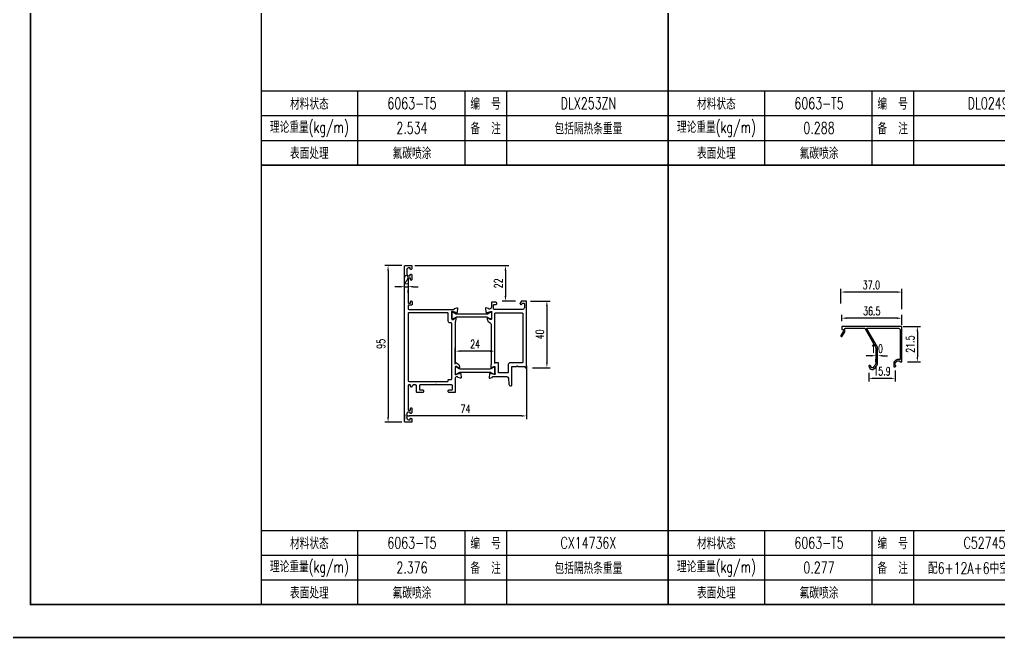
# Model space of a CAD drawing. Extents: x -202236 to 1002404, y -663931 to 1550022.
# Drawn here: x 41526 to 42120, y -357445 to -357069 of the extents above; entities that cross this region are included whole.
import ezdxf
from ezdxf.enums import TextEntityAlignment as Align

# ---------------------------------------------------------------- set-up
doc = ezdxf.new("R2010")
doc.units = 0
for name, color, linetype in [('!ZN1-标注-173', 173, 'Continuous'), ('!ZN4-辅助材料-1', 1, 'Continuous'), ('!ZN5-铝材断面-6', 6, 'Continuous'), ('0-cxFrame', 155, 'Continuous')]:
    doc.layers.add(name, color=color, linetype=linetype)
doc.layers.add('0-cxText', color=131, linetype='Continuous', lineweight=25)
doc.styles.add('cx_tuming', font='simhei.ttf')
doc.styles.add('cx_tuqian1', font='')
doc.styles.add('ZNDimTStyle', font='ROMANS.shx', dxfattribs={"width": 0.7, "bigfont": 'CHINESE.shx'})
doc.styles.add('ZNTextStyle', font='ROMANS.shx', dxfattribs={"width": 0.7, "bigfont": 'CHINESE.shx'})
doc.styles.add('样式 1', font='romans.shx', dxfattribs={"width": 0.7, "bigfont": 'chinese.shx'})
doc.styles.add('黑体', font='simhei.ttf', dxfattribs={"height": 12})
doc.styles.get('cx_tuqian1').set_extended_font_data('SimSun')
doc.dimstyles.new('ZN型材-2', dxfattribs={"dimscale": 2, "dimtxt": 2.5, "dimasz": 1.5, "dimexe": 1, "dimexo": 2, "dimgap": 0.9, "dimtad": 1, "dimdec": 1, "dimzin": 0, "dimdsep": 46, "dimtxsty": 'ZNDimTStyle', "dimcen": 2.5, "dimdle": 1, "dimclrd": 173, "dimclre": 173, "dimclrt": 7, "dimazin": 2, "dimtfac": 1, "dimtdec": 4, "dimtix": 1, "dimtmove": 2, "dimatfit": 3, "dimfxl": 0, "dimfrac": 2, "dimtolj": 1, "dimtzin": 0, "dimarcsym": 0})
doc.dimstyles.new('ZN机械-2', dxfattribs={"dimscale": 2, "dimtxt": 2.5, "dimasz": 1.5, "dimexe": 1, "dimexo": 2, "dimgap": 0.9, "dimtad": 1, "dimdec": 0, "dimzin": 0, "dimdsep": 46, "dimtxsty": 'ZNDimTStyle', "dimcen": 2.5, "dimdle": 1, "dimclrd": 173, "dimclre": 173, "dimclrt": 7, "dimazin": 2, "dimtfac": 1, "dimtdec": 4, "dimtix": 1, "dimtmove": 2, "dimatfit": 3, "dimfxl": 0, "dimfrac": 2, "dimtolj": 1, "dimtzin": 0, "dimarcsym": 0})

# ---------------------------------------------------------------- blocks, each defined once
blk = doc.blocks.new('TK22.A2 L(Dragon)')
at = {"layer": '0-cxFrame', "color": 7, "const_width": 0.5}
blk.add_lwpolyline([(0, 0), (-594, 0), (-594, 420), (0, 420)], close=True, dxfattribs=at)
at = {"layer": '0-cxFrame', "const_width": 0.5}
blk.add_lwpolyline([(-80, 10), (-574, 10), (-574, 410), (-80, 410)], close=True, dxfattribs=at)
at = {"style": '黑体', "flags": 4}
blk.add_attdef('图幅', text='', height=3.3, dxfattribs=at).set_placement((-40, 3), align=Align.RIGHT)
at = {"layer": '0-cxText', "flags": 4}
for tag, height, style, p in [('建设单位', 3.5, 'cx_tuming', (-45, 240)), ('项目名称', 3.5, 'cx_tuming', (-45, 210)), ('子项名称', 3.5, 'cx_tuming', (-45, 180)), ('工程编号', 3.3, 'cx_tuqian1', (-35, 165)), ('图名1', 3.5, 'cx_tuming', (-45, 87)), ('图名2', 3.5, 'cx_tuming', (-45, 79)), ('图名3', 3.5, 'cx_tuming', (-45, 71)), ('出图日期', 3.3, 'cx_tuqian1', (-39, 60)), ('专业', 3.3, 'cx_tuqian1', (-55, 52)), ('图号', 3.3, 'cx_tuqian1', (-55, 44)), ('版次', 3.3, 'cx_tuqian1', (-20, 44))]:
    blk.add_attdef(tag, text='', height=height, dxfattribs=dict(at, style=style)).set_placement(p, align=Align.MIDDLE)
at = {"layer": 'Defpoints', "color": 6, "flags": 4}
for tag, height, style, p in [('tufu', 3.3, '黑体', (-12, 12)), ('dwfname', 4, 'cx_tuqian1', (-80, 3))]:
    blk.add_attdef(tag, text='', height=height, dxfattribs=dict(at, style=style)).set_placement(p, align=Align.RIGHT)
blk = doc.blocks.new('ZN-型材表1')
at = {"layer": '!ZN1-标注-173'}
for p, q in [((-0.5, -221.68), (246.5, -221.68)), ((-0.5, -236.68), (246.5, -236.68)), ((-0.5, -251.68), (246.5, -251.68))]:
    blk.add_line(p, q, dxfattribs=at)
at = {"layer": '!ZN1-标注-173', "color": 173, "ltscale": 0.1}
for p, q in [((57.98, -221.67), (57.98, -266.67)), ((123, -221.67), (123, -266.67)), ((148.4, -221.67), (148.4, -266.67))]:
    blk.add_line(p, q, dxfattribs=at)
at = {"layer": '!ZN1-标注-173'}
blk.add_lwpolyline([(-0.5, -266.67), (246.5, -266.67), (246.5, 0), (-0.5, 0)], close=True, dxfattribs=at)
at = {"layer": '!ZN1-标注-173', "color": 7, "style": 'ZNTextStyle', "width": 0.7}
for s, p in [('材料状态', (28.74, -229.18)), ('编  号', (135.7, -229.17)), ('理论重量(kg/m)', (28.74, -244.18)), ('备  注', (135.7, -244.17)), ('表面处理', (28.74, -259.18))]:
    blk.add_text(s, height=7, dxfattribs=at).set_placement(p, align=Align.MIDDLE)
at = {"layer": '!ZN1-标注-173', "color": 2, "style": '样式 1', "width": 0.7, "flags": 8}
for tag, p in [('材料状态', (90.49, -229.18)), ('编号', (197.57, -229.18)), ('米重', (90.49, -244.18)), ('备注', (197.57, -244.18)), ('表面处理', (90.49, -259.18)), ('-', (197.57, -259.18))]:
    blk.add_attdef(tag, text='', height=7, dxfattribs=at).set_placement(p, align=Align.MIDDLE)
blk = doc.blocks.new('*D1112')
at = {"layer": '!ZN1-标注-173', "color": 173, "lineweight": -2, "transparency": 16777216}
for p, q in [((41756.96, -357231.21), (41753.96, -357231.21)), ((41759.96, -357231.21), (41762.16, -357231.21)), ((41765.16, -357231.21), (41768.16, -357231.21)), ((41759.96, -357234.9), (41759.96, -357233.21)), ((41762.16, -357234.9), (41762.16, -357233.21))]:
    blk.add_line(p, q, dxfattribs=at)
at = {"layer": '!ZN1-标注-173', "color": 173, "transparency": 16777216}
for points in [[(41756.96, -357230.71), (41756.96, -357231.71), (41759.96, -357231.21)], [(41765.16, -357230.71), (41765.16, -357231.71), (41762.16, -357231.21)]]:
    blk.add_solid(points, dxfattribs=at)
at = {"layer": 'Defpoints', "color": 0, "transparency": 16777216}
for p in [(41759.96, -357230.9), (41762.16, -357230.9), (41762.16, -357231.21)]:
    blk.add_point(p, dxfattribs=at)
at = {"layer": '!ZN1-标注-173', "color": 7, "transparency": 16777216, "insert": (41761.06, -357226.91), "char_height": 5, "attachment_point": 5, "style": 'ZNDimTStyle'}
blk.add_mtext('\\A1;2', dxfattribs=at)
blk = doc.blocks.new('*D1113')
at = {"layer": '!ZN1-标注-173', "color": 173, "lineweight": -2, "transparency": 16777216}
for p, q in [((41758.21, -357218.43), (41747.96, -357218.43)), ((41749.96, -357221.43), (41749.96, -357310.33)), ((41758.21, -357313.33), (41747.96, -357313.33))]:
    blk.add_line(p, q, dxfattribs=at)
at = {"layer": '!ZN1-标注-173', "color": 173, "transparency": 16777216}
for points in [[(41749.46, -357221.43), (41750.46, -357221.43), (41749.96, -357218.43)], [(41749.46, -357310.33), (41750.46, -357310.33), (41749.96, -357313.33)]]:
    blk.add_solid(points, dxfattribs=at)
at = {"layer": 'Defpoints', "color": 0, "transparency": 16777216}
for p in [(41762.21, -357218.43), (41749.96, -357313.33), (41762.21, -357313.33)]:
    blk.add_point(p, dxfattribs=at)
at = {"layer": '!ZN1-标注-173', "color": 7, "transparency": 16777216, "insert": (41745.66, -357265.88), "char_height": 5, "attachment_point": 5, "rotation": 90, "style": 'ZNDimTStyle'}
blk.add_mtext('\\A1;95', dxfattribs=at)
blk = doc.blocks.new('*D1114')
at = {"layer": '!ZN1-标注-173', "color": 173, "lineweight": -2, "transparency": 16777216}
for p, q in [((41766.21, -357218.43), (41823.19, -357218.43)), ((41821.19, -357221.43), (41821.19, -357236.93)), ((41827.33, -357239.93), (41819.19, -357239.93))]:
    blk.add_line(p, q, dxfattribs=at)
at = {"layer": '!ZN1-标注-173', "color": 173, "transparency": 16777216}
for points in [[(41820.69, -357221.43), (41821.69, -357221.43), (41821.19, -357218.43)], [(41820.69, -357236.93), (41821.69, -357236.93), (41821.19, -357239.93)]]:
    blk.add_solid(points, dxfattribs=at)
at = {"layer": 'Defpoints', "color": 0, "transparency": 16777216}
for p in [(41762.21, -357218.43), (41821.19, -357239.93), (41831.33, -357239.93)]:
    blk.add_point(p, dxfattribs=at)
at = {"layer": '!ZN1-标注-173', "color": 7, "transparency": 16777216, "insert": (41816.89, -357229.18), "char_height": 5, "attachment_point": 5, "rotation": 90, "style": 'ZNDimTStyle'}
blk.add_mtext('\\A1;22', dxfattribs=at)
blk = doc.blocks.new('*D1115')
at = {"layer": '!ZN1-标注-173', "color": 173, "lineweight": -2, "transparency": 16777216}
for p, q in [((41836.29, -357239.93), (41848.33, -357239.93)), ((41846.33, -357242.93), (41846.33, -357277.33)), ((41837.53, -357280.33), (41848.33, -357280.33))]:
    blk.add_line(p, q, dxfattribs=at)
at = {"layer": '!ZN1-标注-173', "color": 173, "transparency": 16777216}
for points in [[(41845.83, -357242.93), (41846.83, -357242.93), (41846.33, -357239.93)], [(41845.83, -357277.33), (41846.83, -357277.33), (41846.33, -357280.33)]]:
    blk.add_solid(points, dxfattribs=at)
at = {"layer": 'Defpoints', "color": 0, "transparency": 16777216}
for p in [(41832.29, -357239.93), (41833.53, -357280.33), (41846.33, -357280.33)]:
    blk.add_point(p, dxfattribs=at)
at = {"layer": '!ZN1-标注-173', "color": 7, "transparency": 16777216, "insert": (41842.03, -357260.13), "char_height": 5, "attachment_point": 5, "rotation": 90, "style": 'ZNDimTStyle'}
blk.add_mtext('\\A1;40', dxfattribs=at)
blk = doc.blocks.new('*D1116')
at = {"layer": '!ZN1-标注-173', "color": 173, "lineweight": -2, "transparency": 16777216}
for p, q in [((41833.96, -357279.24), (41833.96, -357311.58)), ((41759.96, -357308.47), (41759.96, -357311.58)), ((41830.96, -357309.58), (41762.96, -357309.58))]:
    blk.add_line(p, q, dxfattribs=at)
at = {"layer": '!ZN1-标注-173', "color": 173, "transparency": 16777216}
for points in [[(41762.96, -357309.08), (41762.96, -357310.08), (41759.96, -357309.58)], [(41830.96, -357309.08), (41830.96, -357310.08), (41833.96, -357309.58)]]:
    blk.add_solid(points, dxfattribs=at)
at = {"layer": 'Defpoints', "color": 0, "transparency": 16777216}
for p in [(41833.96, -357275.24), (41759.96, -357304.47), (41759.96, -357309.58)]:
    blk.add_point(p, dxfattribs=at)
at = {"layer": '!ZN1-标注-173', "color": 7, "transparency": 16777216, "insert": (41796.96, -357305.28), "char_height": 5, "attachment_point": 5, "style": 'ZNDimTStyle'}
blk.add_mtext('\\A1;74', dxfattribs=at)
blk = doc.blocks.new('*D1117')
at = {"layer": '!ZN1-标注-173', "color": 173, "lineweight": -2, "transparency": 16777216}
for p, q in [((41790.76, -357278.1), (41790.76, -357268.28)), ((41811.76, -357270.28), (41793.76, -357270.28)), ((41814.76, -357277.72), (41814.76, -357268.28))]:
    blk.add_line(p, q, dxfattribs=at)
at = {"layer": '!ZN1-标注-173', "color": 173, "transparency": 16777216}
for points in [[(41793.76, -357269.78), (41793.76, -357270.78), (41790.76, -357270.28)], [(41811.76, -357269.78), (41811.76, -357270.78), (41814.76, -357270.28)]]:
    blk.add_solid(points, dxfattribs=at)
at = {"layer": 'Defpoints', "color": 0, "transparency": 16777216}
for p in [(41790.76, -357270.28), (41790.76, -357282.1), (41814.76, -357281.72)]:
    blk.add_point(p, dxfattribs=at)
at = {"layer": '!ZN1-标注-173', "color": 7, "transparency": 16777216, "insert": (41802.76, -357265.98), "char_height": 5, "attachment_point": 5, "style": 'ZNDimTStyle'}
blk.add_mtext('\\A1;24', dxfattribs=at)
blk = doc.blocks.new('*D1118')
at = {"layer": '!ZN1-标注-173', "color": 173, "lineweight": -2, "ltscale": 20, "transparency": 16777216}
for p, q in [((42062.52, -357255.3), (42073.14, -357255.3)), ((42071.14, -357258.3), (42071.14, -357273.8)), ((42065.13, -357276.8), (42073.14, -357276.8))]:
    blk.add_line(p, q, dxfattribs=at)
at = {"layer": '!ZN1-标注-173', "color": 173, "ltscale": 20, "transparency": 16777216}
for points in [[(42070.64, -357258.3), (42071.64, -357258.3), (42071.14, -357255.3)], [(42070.64, -357273.8), (42071.64, -357273.8), (42071.14, -357276.8)]]:
    blk.add_solid(points, dxfattribs=at)
at = {"layer": 'Defpoints', "color": 0, "ltscale": 20, "transparency": 16777216}
for p in [(42058.52, -357255.3), (42061.13, -357276.8), (42071.14, -357276.8)]:
    blk.add_point(p, dxfattribs=at)
at = {"layer": '!ZN1-标注-173', "color": 7, "ltscale": 20, "transparency": 16777216, "insert": (42066.84, -357266.05), "char_height": 5, "attachment_point": 5, "rotation": 90, "style": 'ZNDimTStyle'}
blk.add_mtext('\\A1;21.5', dxfattribs=at)
blk = doc.blocks.new('*D1119')
at = {"layer": '!ZN1-标注-173', "color": 173, "lineweight": -2, "ltscale": 20, "transparency": 16777216}
for p, q in [((42025.23, -357252.2), (42025.23, -357248.3)), ((42061.73, -357254.33), (42061.73, -357248.3)), ((42058.73, -357250.3), (42028.23, -357250.3))]:
    blk.add_line(p, q, dxfattribs=at)
at = {"layer": '!ZN1-标注-173', "color": 173, "ltscale": 20, "transparency": 16777216}
for points in [[(42028.23, -357249.8), (42028.23, -357250.8), (42025.23, -357250.3)], [(42058.73, -357249.8), (42058.73, -357250.8), (42061.73, -357250.3)]]:
    blk.add_solid(points, dxfattribs=at)
at = {"layer": 'Defpoints', "color": 0, "ltscale": 20, "transparency": 16777216}
for p in [(42025.23, -357250.3), (42025.23, -357256.2), (42061.73, -357258.33)]:
    blk.add_point(p, dxfattribs=at)
at = {"layer": '!ZN1-标注-173', "color": 7, "ltscale": 20, "transparency": 16777216, "insert": (42043.48, -357246), "char_height": 5, "attachment_point": 5, "style": 'ZNDimTStyle'}
blk.add_mtext('\\A1;36.5', dxfattribs=at)
blk = doc.blocks.new('*D1120')
at = {"layer": '!ZN1-标注-173', "color": 173, "lineweight": -2, "ltscale": 20, "transparency": 16777216}
for p, q in [((42041.73, -357283.5), (42041.73, -357288.8)), ((42057.63, -357282.1), (42057.63, -357288.8)), ((42054.63, -357286.8), (42044.73, -357286.8))]:
    blk.add_line(p, q, dxfattribs=at)
at = {"layer": '!ZN1-标注-173', "color": 173, "ltscale": 20, "transparency": 16777216}
for points in [[(42044.73, -357286.3), (42044.73, -357287.3), (42041.73, -357286.8)], [(42054.63, -357286.3), (42054.63, -357287.3), (42057.63, -357286.8)]]:
    blk.add_solid(points, dxfattribs=at)
at = {"layer": 'Defpoints', "color": 0, "ltscale": 20, "transparency": 16777216}
for p in [(42057.63, -357278.1), (42041.73, -357279.5), (42041.73, -357286.8)]:
    blk.add_point(p, dxfattribs=at)
at = {"layer": '!ZN1-标注-173', "color": 7, "ltscale": 20, "transparency": 16777216, "insert": (42049.68, -357282.5), "char_height": 5, "attachment_point": 5, "style": 'ZNDimTStyle'}
blk.add_mtext('\\A1;15.9', dxfattribs=at)
blk = doc.blocks.new('*D1121')
at = {"layer": '!ZN1-标注-173', "color": 173, "lineweight": -2, "ltscale": 20, "transparency": 16777216}
for p, q in [((42043.03, -357273.08), (42040.03, -357273.08)), ((42047.03, -357273.08), (42046.03, -357273.08)), ((42050.03, -357273.08), (42053.03, -357273.08)), ((42046.03, -357276.81), (42046.03, -357275.08)), ((42047.03, -357276.81), (42047.03, -357275.08))]:
    blk.add_line(p, q, dxfattribs=at)
at = {"layer": '!ZN1-标注-173', "color": 173, "ltscale": 20, "transparency": 16777216}
for points in [[(42043.03, -357272.58), (42043.03, -357273.58), (42046.03, -357273.08)], [(42050.03, -357272.58), (42050.03, -357273.58), (42047.03, -357273.08)]]:
    blk.add_solid(points, dxfattribs=at)
at = {"layer": 'Defpoints', "color": 0, "ltscale": 20, "transparency": 16777216}
for p in [(42046.03, -357272.81), (42046.03, -357273.08), (42047.03, -357272.81)]:
    blk.add_point(p, dxfattribs=at)
at = {"layer": '!ZN1-标注-173', "color": 7, "ltscale": 20, "transparency": 16777216, "insert": (42046.53, -357268.78), "char_height": 5, "attachment_point": 5, "style": 'ZNDimTStyle'}
blk.add_mtext('\\A1;1.0', dxfattribs=at)
blk = doc.blocks.new('*D1122')
at = {"layer": '!ZN1-标注-173', "color": 173, "lineweight": -2, "ltscale": 20, "transparency": 16777216}
for p, q in [((42024.73, -357241.35), (42024.73, -357232.45)), ((42058.73, -357234.45), (42027.73, -357234.45)), ((42061.73, -357244.8), (42061.73, -357232.45))]:
    blk.add_line(p, q, dxfattribs=at)
at = {"layer": '!ZN1-标注-173', "color": 173, "ltscale": 20, "transparency": 16777216}
for points in [[(42027.73, -357233.95), (42027.73, -357234.95), (42024.73, -357234.45)], [(42058.73, -357233.95), (42058.73, -357234.95), (42061.73, -357234.45)]]:
    blk.add_solid(points, dxfattribs=at)
at = {"layer": 'Defpoints', "color": 0, "ltscale": 20, "transparency": 16777216}
for p in [(42024.73, -357234.45), (42024.73, -357245.35), (42061.73, -357248.8)]:
    blk.add_point(p, dxfattribs=at)
at = {"layer": '!ZN1-标注-173', "color": 7, "ltscale": 20, "transparency": 16777216, "insert": (42043.23, -357230.15), "char_height": 5, "attachment_point": 5, "style": 'ZNDimTStyle'}
blk.add_mtext('\\A1;37.0', dxfattribs=at)

msp = doc.modelspace()

# ---------------------------------------------------------------- linework, layer by layer
at = {"layer": '!ZN4-辅助材料-1'}
for points in [[(41791.03, -357247.57, 0.131652), (41791.63, -357247.73), (41809.69, -357247.73, 0.131652), (41810.29, -357247.57), (41812, -357246.58), (41812.26, -357246.58, -0.414214), (41812.66, -357246.98), (41812.66, -357250.38, -0.414214), (41812.26, -357250.78), (41812, -357250.78), (41810.29, -357249.79, 0.131652), (41809.69, -357249.63), (41791.63, -357249.63, 0.131652), (41791.03, -357249.79), (41789.32, -357250.78), (41789.06, -357250.78, -0.414214), (41788.66, -357250.38), (41788.66, -357246.98, -0.414214), (41789.06, -357246.58), (41789.32, -357246.58)], [(41793.13, -357283.21, -0.131652), (41793.73, -357283.05), (41811.79, -357283.05, -0.131652), (41812.39, -357283.21), (41814.1, -357284.2), (41814.36, -357284.2, 0.414214), (41814.76, -357283.8), (41814.76, -357280.4, 0.414214), (41814.36, -357280), (41814.1, -357280), (41812.39, -357280.99, -0.131652), (41811.79, -357281.15), (41793.73, -357281.15, -0.131652), (41793.13, -357280.99), (41791.42, -357280), (41791.16, -357280, 0.414214), (41790.76, -357280.4), (41790.76, -357283.8, 0.414214), (41791.16, -357284.2), (41791.42, -357284.2)]]:
    msp.add_lwpolyline(points, format="xyb", close=True, dxfattribs=at)
at = {"layer": '!ZN5-铝材断面-6'}
msp.add_lwpolyline([(41763.66, -357226.93, 0.414214), (41763.96, -357227.23), (41763.96, -357227.23, -0.414214), (41763.66, -357226.93), (41763.66, -357226.23, 0.414214), (41763.36, -357225.93), (41762.46, -357225.93, 0.414214), (41762.16, -357226.23), (41762.16, -357240.83, 0.414214), (41762.46, -357241.13), (41763.36, -357241.13, 0.414214), (41763.66, -357240.83), (41763.66, -357240.13, -0.767327), (41764.22, -357239.98), (41764.59, -357240.63, -0.131652), (41764.66, -357240.88), (41764.66, -357241.83, -0.414214), (41764.16, -357242.33), (41762.46, -357242.33, 0.414214), (41762.16, -357242.63), (41762.16, -357244.63, 0.414214), (41762.46, -357244.93), (41789.87, -357244.93, 0.361398), (41790.17, -357244.69, -0.265514), (41790.36, -357244.46), (41791.76, -357243.95, -0.548619), (41792.16, -357244.26), (41791.96, -357246.55, -0.176327), (41791.81, -357246.86), (41791.5, -357247.17, -0.720206), (41791.16, -357247.01, 0.379098), (41791.02, -357246.78), (41789.02, -357246.25, 0.065543), (41788.89, -357246.23), (41788.76, -357246.23, 0.645751), (41788.54, -357246.73, -0.182676), (41788.66, -357247.06), (41788.66, -357250.83, 0.414214), (41788.96, -357251.13), (41789.12, -357251.13, 0.13748), (41789.38, -357251.06), (41790.86, -357250.16, -0.585007), (41791.16, -357250.33), (41791.16, -357250.85, -0.11044), (41790.95, -357251.78, 0.11044), (41790.76, -357252.64), (41790.76, -357276.5, 0.261824), (41791.24, -357277.35), (41792.3, -357278, -0.261824), (41793.26, -357279.71), (41793.26, -357280.33, -0.585007), (41792.96, -357280.5), (41791.48, -357279.61, 0.13748), (41791.22, -357279.53), (41791.06, -357279.53, 0.414214), (41790.76, -357279.83), (41790.76, -357283.6, -0.182676), (41790.64, -357283.93, 0.645751), (41790.86, -357284.43), (41790.99, -357284.43, 0.065543), (41791.12, -357284.42), (41793.12, -357283.88, 0.379098), (41793.26, -357283.66, -0.720206), (41793.6, -357283.49), (41793.91, -357283.8, -0.176327), (41794.06, -357284.11), (41794.26, -357286.41, -0.548619), (41793.86, -357286.72), (41792.46, -357286.21, -0.265514), (41792.27, -357285.98, 0.361398), (41791.97, -357285.73), (41791.76, -357285.73, 0.414214), (41790.76, -357286.73), (41790.76, -357295.03, -0.414214), (41790.46, -357295.33), (41786.96, -357295.33, -0.414214), (41786.46, -357294.83), (41786.46, -357294.33, -0.414214), (41786.96, -357293.83), (41788.66, -357293.83, 0.414214), (41788.96, -357293.53), (41788.96, -357291.13, 0.414214), (41788.66, -357290.83), (41779.51, -357290.83, -0.198912), (41779.3, -357290.75), (41779.17, -357290.62, 0.414214), (41778.75, -357290.62), (41778.62, -357290.75, -0.198912), (41778.41, -357290.83), (41769.26, -357290.83, 0.414214), (41768.96, -357291.13), (41768.96, -357293.53, 0.414214), (41769.26, -357293.83), (41770.96, -357293.83, -0.414214), (41771.46, -357294.33), (41771.46, -357294.83, -0.414214), (41770.96, -357295.33), (41767.46, -357295.33, -0.414214), (41767.16, -357295.03), (41767.16, -357291.33, 0.414214), (41766.66, -357290.83), (41765.17, -357290.83, 0.267949), (41764.74, -357291.08), (41764.22, -357291.98, -0.767327), (41763.66, -357291.83), (41763.66, -357291.13, 0.414214), (41763.36, -357290.83), (41762.46, -357290.83, 0.414214), (41762.16, -357291.13), (41762.16, -357305.73, 0.414214), (41762.46, -357306.03), (41763.36, -357306.03, 0.414214), (41763.66, -357305.73), (41763.66, -357305.03, -0.414214), (41763.96, -357304.73, -0.414214), (41764.46, -357305.23), (41764.46, -357307.56, -0.198912), (41764.37, -357307.77), (41764.05, -357308.1, -0.198912), (41763.84, -357308.18), (41763.76, -357308.18, -0.414214), (41763.46, -357307.88), (41763.46, -357307.53, 0.414214), (41763.16, -357307.23), (41762.36, -357307.23, 0.414214), (41761.36, -357308.23), (41761.36, -357310.93, 0.414214), (41762.36, -357311.93), (41763.16, -357311.93, 0.414214), (41763.46, -357311.63), (41763.46, -357311.28, -0.414214), (41763.76, -357310.98), (41763.84, -357310.98, -0.198912), (41764.05, -357311.07), (41764.37, -357311.4, -0.198912), (41764.46, -357311.61), (41764.46, -357313.03, -0.414214), (41764.16, -357313.33), (41760.26, -357313.33, -0.414214), (41759.96, -357313.03), (41759.96, -357218.73, -0.414214), (41760.26, -357218.43), (41764.16, -357218.43, -0.414214), (41764.46, -357218.73), (41764.46, -357220.16, -0.198912), (41764.37, -357220.37), (41764.05, -357220.7, -0.198912), (41763.84, -357220.78), (41763.76, -357220.78, -0.414214), (41763.46, -357220.48), (41763.46, -357220.13, 0.414214), (41763.16, -357219.83), (41762.36, -357219.83, 0.414214), (41761.36, -357220.83), (41761.36, -357223.53, 0.414214), (41762.36, -357224.53), (41763.16, -357224.53, 0.414214), (41763.46, -357224.23), (41763.46, -357223.88, -0.414214), (41763.76, -357223.58), (41763.84, -357223.58, -0.198912), (41764.05, -357223.67), (41764.37, -357224, -0.198912), (41764.46, -357224.21), (41764.46, -357226.73, -0.414214), (41763.96, -357227.23)], format="xyb", dxfattribs=at)
for points in [[(41828.91, -357279.53), (41832.72, -357279.53, -0.339454), (41833.01, -357279.76), (41833.1, -357280.11, 0.339454), (41833.39, -357280.33), (41833.66, -357280.33, 0.414214), (41833.96, -357280.03), (41833.96, -357240.23, 0.414214), (41833.66, -357239.93), (41830.92, -357239.93, 0.267949), (41830.66, -357240.08), (41830.03, -357241.18, 0.57735), (41830.46, -357241.93), (41830.92, -357241.93, 0.267949), (41831.18, -357241.78), (41831.41, -357241.38, -0.267949), (41831.67, -357241.23), (41832.36, -357241.23, -0.414214), (41832.66, -357241.53), (41832.66, -357243.93, -0.414214), (41831.66, -357244.93), (41814.26, -357244.93, -0.414214), (41813.96, -357244.63), (41813.96, -357242.23, -0.414214), (41814.26, -357241.93), (41815.46, -357241.93, 0.57735), (41815.89, -357241.18), (41815.72, -357240.88, 0.267949), (41815.29, -357240.63), (41812.96, -357240.63, 0.414214), (41812.66, -357240.93), (41812.66, -357243.47, -0.344422), (41811.52, -357244.92, -0.432011), (41811.16, -357244.69, 0.265514), (41810.96, -357244.46), (41809.56, -357243.95, 0.548619), (41809.16, -357244.26), (41809.36, -357246.55, 0.176327), (41809.51, -357246.86), (41809.82, -357247.17, 0.720206), (41810.16, -357247.01, -0.379098), (41810.3, -357246.78), (41812.3, -357246.25, -0.065543), (41812.43, -357246.23), (41812.56, -357246.23, -0.645751), (41812.79, -357246.73, 0.182676), (41812.66, -357247.06), (41812.66, -357250.83, -0.414214), (41812.36, -357251.13), (41812.2, -357251.13, -0.13748), (41811.94, -357251.06), (41810.46, -357250.16, 0.585007), (41810.16, -357250.33), (41810.16, -357250.85, 0.261824), (41811.22, -357252.73), (41811.98, -357253.19, -0.261824), (41812.46, -357254.05), (41812.46, -357278.3, -0.213422), (41812.36, -357278.53, 0.213422), (41812.26, -357278.75), (41812.26, -357280.33, 0.585007), (41812.56, -357280.5), (41814.04, -357279.61, -0.13748), (41814.3, -357279.53), (41814.46, -357279.53, -0.414214), (41814.76, -357279.83), (41814.76, -357283.6, 0.182676), (41814.89, -357283.93, -0.645751), (41814.66, -357284.43), (41814.53, -357284.43, -0.065543), (41814.4, -357284.42), (41812.4, -357283.88, -0.379098), (41812.26, -357283.66, 0.720206), (41811.92, -357283.49), (41811.61, -357283.8, 0.176327), (41811.46, -357284.11), (41811.26, -357286.41, 0.548619), (41811.66, -357286.72), (41813.06, -357286.21, 0.265514), (41813.26, -357285.98, -0.361398), (41813.55, -357285.73), (41822.01, -357285.73, -0.388879), (41823, -357286.65), (41823.33, -357290.42, 0.388879), (41824.33, -357291.33), (41824.66, -357291.33, 0.414214), (41824.96, -357291.03), (41824.96, -357280.03, -0.414214), (41825.46, -357279.53), (41827.81, -357279.53, 0.198912), (41828.02, -357279.45), (41828.15, -357279.32, -0.414214), (41828.57, -357279.32), (41828.7, -357279.45, 0.198912)], [(41786.76, -357287.43), (41788.26, -357287.43, 0.414214), (41788.56, -357287.13), (41788.56, -357253.43, 0.414214), (41788.26, -357253.13), (41787.46, -357253.13, -0.414214), (41786.46, -357252.13), (41786.46, -357247.43, 0.414214), (41786.16, -357247.13), (41762.46, -357247.13, 0.414214), (41762.16, -357247.43), (41762.16, -357288.33, 0.414214), (41762.46, -357288.63), (41786.16, -357288.63, 0.414214), (41786.46, -357288.33), (41786.46, -357287.73, -0.414214)], [(41814.66, -357276.83), (41814.66, -357247.56, -0.198912), (41814.75, -357247.35), (41814.87, -357247.22, -0.198912), (41815.08, -357247.13), (41831.34, -357247.13, -0.198912), (41831.55, -357247.22), (41831.67, -357247.35, -0.198912), (41831.76, -357247.56), (41831.76, -357276.91, -0.198912), (41831.67, -357277.12), (41831.55, -357277.25, -0.198912), (41831.34, -357277.33), (41824.26, -357277.33, 0.414214), (41822.76, -357278.83), (41822.76, -357283.23, -0.414214), (41822.46, -357283.53), (41817.26, -357283.53, -0.414214), (41816.96, -357283.23), (41816.96, -357277.63, 0.414214), (41816.66, -357277.33), (41815.16, -357277.33, -0.414214)], [(42060.53, -357276.5, 0.414214), (42060.83, -357276.8), (42061.43, -357276.8, 0.414214), (42061.73, -357276.5), (42061.73, -357255.6, 0.414214), (42061.43, -357255.3), (42025.53, -357255.3, 0.414214), (42025.23, -357255.6), (42025.23, -357256.8, 0.414214), (42025.53, -357257.1), (42026.13, -357257.1, -0.414214), (42026.43, -357257.4), (42026.43, -357258.02, -0.137766), (42026.39, -357258.17), (42024.79, -357260.79, 1), (42025.48, -357261.21), (42027.12, -357258.52, 0.137766), (42027.23, -357258.1), (42027.23, -357256.6, -0.414214), (42027.53, -357256.3), (42038.96, -357256.3, -0.267949), (42039.22, -357256.45), (42045.63, -357267.56, -0.131652), (42046.03, -357269.06), (42046.03, -357277.11, -0.198912), (42045.16, -357279.23), (42044.03, -357280.35, -0.493145), (42043.24, -357280.25), (42042.67, -357279.25, 0.267949), (42042.23, -357279, 0.57735), (42041.8, -357279.75), (42042.38, -357280.75, 0.493145), (42044.74, -357281.06), (42045.86, -357279.94, 0.198912), (42047.03, -357277.11), (42047.03, -357268.52, 0.131652), (42046.77, -357267.52), (42040.55, -357256.75, -0.57735), (42040.81, -357256.3), (42059.23, -357256.3, -0.414214), (42060.73, -357257.8), (42060.73, -357275.1, -0.414214), (42060.43, -357275.4), (42058.82, -357275.4, 0.198912), (42058.11, -357275.69), (42056.92, -357276.88, 0.198912), (42056.83, -357277.09), (42056.83, -357279.6, 0.414214), (42057.13, -357279.9), (42057.51, -357279.9, 0.203856), (42057.72, -357279.81), (42058.08, -357279.44, 0.560247), (42057.99, -357279.11), (42057.85, -357279.06, -0.330358), (42057.63, -357278.78), (42057.63, -357277.42, -0.198912), (42057.72, -357277.21), (42058.65, -357276.29, -0.198912), (42058.86, -357276.2), (42060.23, -357276.2, -0.414214)]]:
    msp.add_lwpolyline(points, format="xyb", close=True, dxfattribs=at)

# ---------------------------------------------------------------- block references
at = {"layer": '!ZN1-标注-173', "ltscale": 20}
ref = msp.add_blockref('ZN-型材表1', (41673.46, -356890.73), dxfattribs=at)
ref.add_attrib('备注', '包括隔热条重量', dxfattribs={"color": 2, "height": 7, "style": '样式 1', "width": 0.7}).set_placement((41871.53, -357134.91), align=Align.MIDDLE)
ref.add_attrib('编号', 'DLX253ZN', dxfattribs={"color": 2, "height": 7, "style": '样式 1', "width": 0.7}).set_placement((41871.53, -357119.91), align=Align.MIDDLE)
ref.add_attrib('表面处理', '氟碳喷涂', dxfattribs={"color": 2, "height": 7, "style": '样式 1', "width": 0.7}).set_placement((41764.45, -357149.91), align=Align.MIDDLE)
ref.add_attrib('米重', '2.534', dxfattribs={"color": 2, "height": 7, "style": '样式 1', "width": 0.7}).set_placement((41764.45, -357134.91), align=Align.MIDDLE)
ref.add_attrib('材料状态', '6063-T5', dxfattribs={"color": 2, "height": 7, "style": '样式 1', "width": 0.7}).set_placement((41764.45, -357119.91), align=Align.MIDDLE)
ref = msp.add_blockref('ZN-型材表1', (41920.46, -356890.73), dxfattribs=at)
ref.add_attrib('编号', 'DL0249ZN', dxfattribs={"color": 2, "height": 7, "style": '样式 1', "width": 0.7}).set_placement((42118.53, -357119.91), align=Align.MIDDLE)
ref.add_attrib('表面处理', '氟碳喷涂', dxfattribs={"color": 2, "height": 7, "style": '样式 1', "width": 0.7}).set_placement((42011.45, -357149.91), align=Align.MIDDLE)
ref.add_attrib('米重', '0.288', dxfattribs={"color": 2, "height": 7, "style": '样式 1', "width": 0.7}).set_placement((42011.45, -357134.91), align=Align.MIDDLE)
ref.add_attrib('材料状态', '6063-T5', dxfattribs={"color": 2, "height": 7, "style": '样式 1', "width": 0.7}).set_placement((42011.45, -357119.91), align=Align.MIDDLE)
ref = msp.add_blockref('ZN-型材表1', (41673.46, -357157.4), dxfattribs=at)
ref.add_attrib('备注', '包括隔热条重量', dxfattribs={"color": 2, "height": 7, "style": '样式 1', "width": 0.7}).set_placement((41871.53, -357401.58), align=Align.MIDDLE)
ref.add_attrib('编号', 'CX14736X', dxfattribs={"color": 2, "height": 7, "style": '样式 1', "width": 0.7}).set_placement((41871.53, -357386.58), align=Align.MIDDLE)
ref.add_attrib('表面处理', '氟碳喷涂', dxfattribs={"color": 2, "height": 7, "style": '样式 1', "width": 0.7}).set_placement((41764.45, -357416.58), align=Align.MIDDLE)
ref.add_attrib('米重', '2.376', dxfattribs={"color": 2, "height": 7, "style": '样式 1', "width": 0.7}).set_placement((41764.45, -357401.58), align=Align.MIDDLE)
ref.add_attrib('材料状态', '6063-T5', dxfattribs={"color": 2, "height": 7, "style": '样式 1', "width": 0.7}).set_placement((41764.45, -357386.58), align=Align.MIDDLE)
ref = msp.add_blockref('ZN-型材表1', (41920.46, -357157.4), dxfattribs=at)
ref.add_attrib('备注', '配6+12A+6中空玻璃 开启扇', dxfattribs={"color": 2, "height": 7, "style": '样式 1', "width": 0.7}).set_placement((42118.53, -357401.58), align=Align.MIDDLE)
ref.add_attrib('编号', 'C52745AKM', dxfattribs={"color": 2, "height": 7, "style": '样式 1', "width": 0.7}).set_placement((42118.53, -357386.58), align=Align.MIDDLE)
ref.add_attrib('表面处理', '氟碳喷涂', dxfattribs={"color": 2, "height": 7, "style": '样式 1', "width": 0.7}).set_placement((42011.45, -357416.58), align=Align.MIDDLE)
ref.add_attrib('米重', '0.277', dxfattribs={"color": 2, "height": 7, "style": '样式 1', "width": 0.7}).set_placement((42011.45, -357401.58), align=Align.MIDDLE)
ref.add_attrib('材料状态', '6063-T5', dxfattribs={"color": 2, "height": 7, "style": '样式 1', "width": 0.7}).set_placement((42011.45, -357386.58), align=Align.MIDDLE)
at = {"layer": '0-cxFrame', "xscale": 2, "yscale": 2, "zscale": 2}
msp.add_blockref('TK22.A2 L(Dragon)', (42680.96, -357444.07), dxfattribs=at)

# ---------------------------------------------------------------- dimensions: what is measured, and where the dimension line sits
at = {"layer": '!ZN1-标注-173'}
for base, p1, p2, picture, middle in [((41749.96, -357313.33), (41762.21, -357218.43), (41762.21, -357313.33), '*D1113', (41745.66, -357265.88)), ((41821.19317835, -357239.93342129), (41762.21039012, -357218.43342129), (41831.33448258, -357239.93342129), '*D1114', (41816.89317835, -357229.18342129)), ((41846.33, -357280.33), (41832.29, -357239.93), (41833.53, -357280.33), '*D1115', (41842.03, -357260.13))]:
    dim = msp.add_linear_dim(base=base, p1=p1, p2=p2, angle=90, dimstyle='ZN机械-2', dxfattribs=at)
    dim.commit()
    dim.dimension.update_dxf_attribs({"geometry": picture, "text_midpoint": middle})
for base, p1, p2, picture, middle in [((41762.16, -357231.21), (41759.96, -357230.9), (41762.16, -357230.9), '*D1112', (41761.06, -357226.91)), ((41790.76, -357270.28), (41814.76, -357281.72), (41790.76, -357282.1), '*D1117', (41802.76, -357265.98)), ((41759.96, -357309.58), (41833.96, -357275.24), (41759.96, -357304.47), '*D1116', (41796.96, -357305.28))]:
    dim = msp.add_linear_dim(base=base, p1=p1, p2=p2, dimstyle='ZN机械-2', dxfattribs=at)
    dim.commit()
    dim.dimension.update_dxf_attribs({"geometry": picture, "text_midpoint": middle})
at = {"layer": '!ZN1-标注-173', "ltscale": 20}
for base, p1, p2, picture, middle in [((42024.73, -357234.45), (42061.73, -357248.8), (42024.73, -357245.35), '*D1122', (42043.23, -357230.15)), ((42025.23, -357250.3), (42061.73, -357258.33), (42025.23, -357256.2), '*D1119', (42043.48, -357246)), ((42046.03, -357273.08), (42047.03, -357272.81), (42046.03, -357272.81), '*D1121', (42046.53, -357268.78)), ((42041.73, -357286.8), (42057.63, -357278.1), (42041.73, -357279.5), '*D1120', (42049.68, -357282.5))]:
    dim = msp.add_linear_dim(base=base, p1=p1, p2=p2, dimstyle='ZN型材-2', dxfattribs=at)
    dim.commit()
    dim.dimension.update_dxf_attribs({"geometry": picture, "text_midpoint": middle})
dim = msp.add_linear_dim(base=(42071.14, -357276.8), p1=(42058.52, -357255.3), p2=(42061.13, -357276.8), angle=90, dimstyle='ZN型材-2', dxfattribs=at)
dim.commit()
dim.dimension.update_dxf_attribs({"geometry": '*D1118', "text_midpoint": (42066.84, -357266.05)})

doc.saveas('drawing.dxf')
